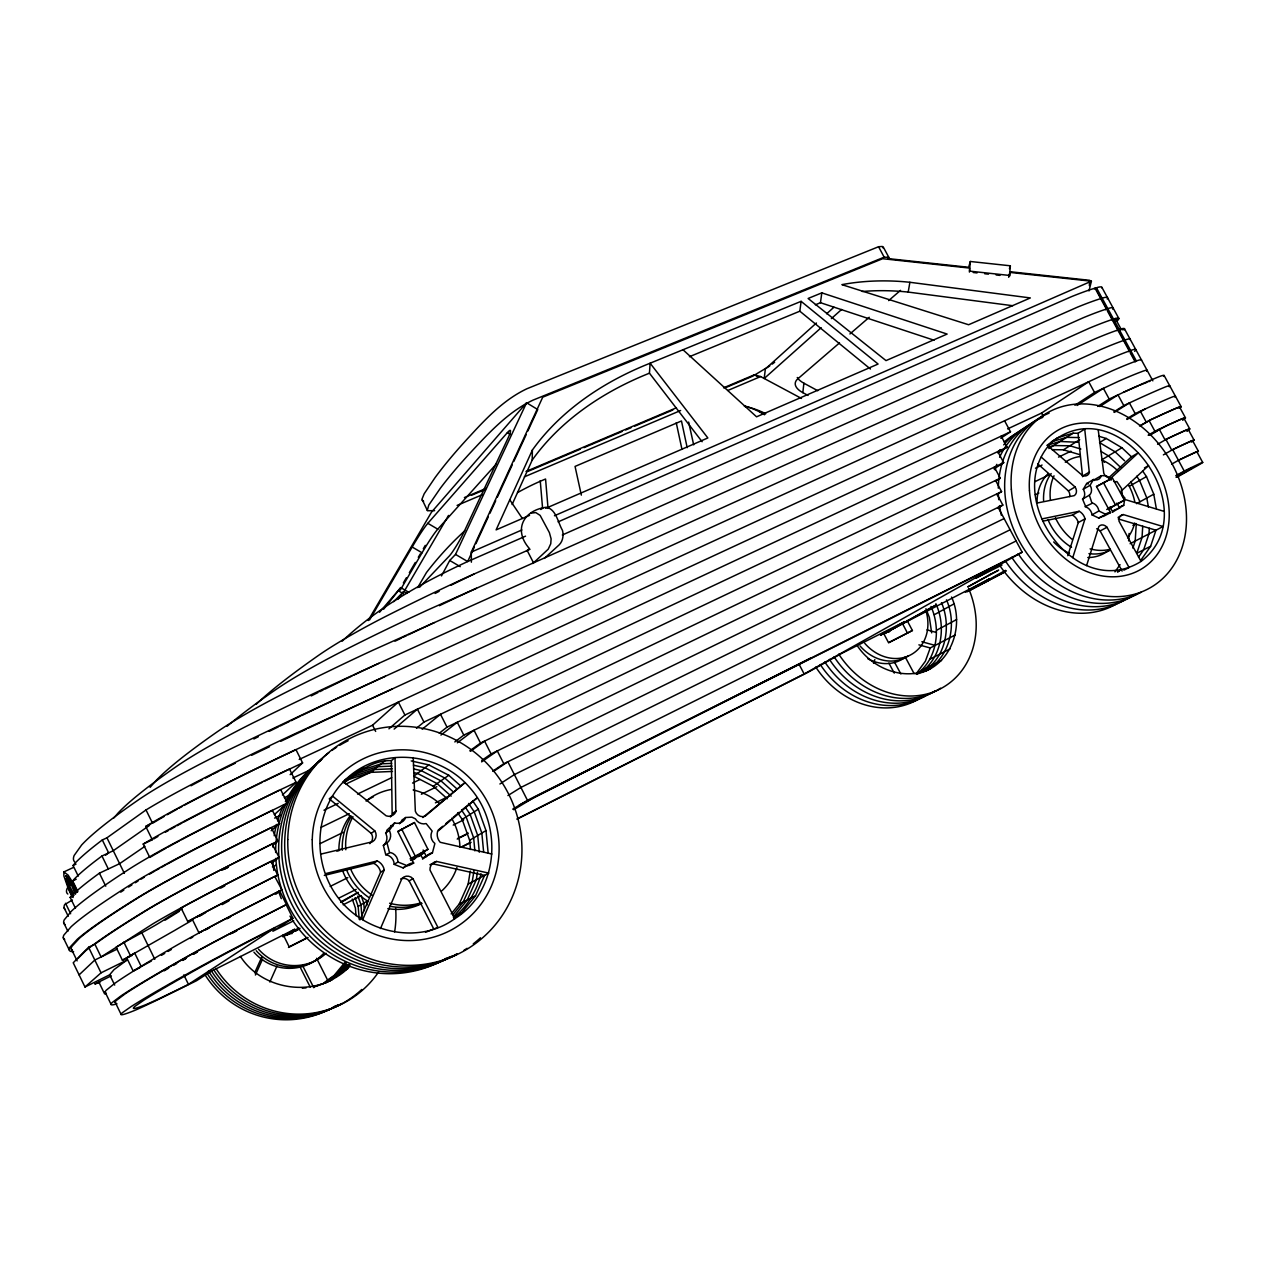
<?xml version="1.0" encoding="UTF-8"?>
<svg xmlns="http://www.w3.org/2000/svg" width="1266" height="1266" viewBox="0 0 1266 1266"><rect width="100%" height="100%" fill="white"/><g stroke="black" fill="none" stroke-linecap="round" stroke-linejoin="round"><path stroke-width="1.5" d="M512.097 504.564L532.195 460.096L532.385 450.031A352.439 240.841 9 0 1 650.123 363.215L801.109 301.34L878.098 364.038L756.562 416.815L682.991 349.748M1142.723 526.229L1142.043 537.48L1136.741 553.353L1150.652 546.232L1155.969 530.217L1118.242 518.918M1149.306 528.223L1148.958 533.872L1143.657 549.808L1138.53 557.103M1128.639 540.883L1129.098 533.445M1089.346 285.625L1089.694 280.308L1010.395 271.763M702.108 441.723L649.442 373.185L650.123 363.215L707.852 437.957L545.773 508.315M1009.508 276.415L1010.363 265.797L970.326 261.492L968.632 267.268L887.941 258.581M969.408 272.095L970.326 261.492M920.714 672.816C951.731 663.906 964.534 625.024 951.526 597.046M919.227 673.322L916.22 674.335C937.378 659.808 941.144 628.759 930.969 606.461M808.04 395.451L802.834 392.65L803.894 383.202A27.71 12.138 5.5 0 1 797.264 377.474M870.438 369.023L799.827 311.199L801.109 301.34M815.351 304.805L820.463 302.701L821.808 292.857L947.126 334.066L886.01 360.604L808.104 298.475L821.808 292.857M481.017 873.809C477.045 890.473 467.455 906.234 454.304 917.233M451.155 913.91L459.226 904.051L468.167 884.064L470.272 871.071M474.006 870.723L472.186 881.927L463.214 902.041L452.801 914.78M477.488 872.258L476.269 879.775L467.265 899.984L453.307 917.075L461.41 913.102L475.494 895.822L484.593 875.376L432.608 863.776A8.371 8.007 65.5 0 0 429.886 864.773M862.304 291.496A159.215 99.27 8.7 0 1 908.197 292.082L909.89 282.286L1030.35 297.937L968.601 324.745L841.874 284.644A159.896 99.175 8.7 0 1 909.89 282.286M73.381 867.479L63.838 871.942L63.901 875.993L68.253 888.558A20.557 3.434 64.8 0 0 72.067 896.534M1008.654 277.27L1009.35 274.01M1088.997 290.927L1091.403 281.194L1009.682 272.396L1009.714 275.466L969.598 271.13L969.645 268.076L882.655 258.707L542.734 397.176L471.284 552.087L471.379 562.199M1079.138 437.577L1066.589 437.356L1051.429 441.787L1057.949 437.64L1073.172 433.194L1078.046 433.288L1084.725 429.079L1089.33 472.693A6.805 5.491 57.2 0 1 1082.43 475.462L1048.564 446.439M1082.588 476.696L1078.046 433.288M383.677 609.199L400.752 587.614L408.776 592.282M1086.592 565.601L1098.809 526.561A6.472 5.222 58.9 0 1 1106.975 527.242L1129.098 567.548L1123.86 570.175M1067.76 555.695L1078.284 522.589L1085.041 518.807A10.128 8.213 58.3 0 0 1079.202 511.274L1041.981 518.902M1072.761 557.61L1085.041 518.807M1009.413 268.677L1010.363 265.797M1132.833 548.083L1135.191 541.057L1136.282 523.57L1132.896 525.374M1109.966 506.954L1112.672 511.939L1119.793 507.761A8.039 6.441 58.7 0 1 1123.749 505.34L1124.873 497.981A7.992 6.393 58.2 0 1 1121.66 488.629L1116.928 481.539A7.992 6.393 57.6 0 1 1113.605 481.397M883.177 248.057L882.307 246.474L878.572 246.728L526.972 388.725C503.282 399.882 485.147 419.505 467.724 438.479A1063.266 153.518 -30.6 0 0 434.982 477.741L424.205 493.74L421.974 499.168L427.497 510.752L434.618 510.641M1109.127 508.663L1124.398 500.149L1112.434 478.057L1096.483 486.524L1110.583 512.635L1103.287 516.417A8.023 6.472 58.7 0 0 1098.935 518.158L1091.988 514.851A8.039 6.504 58.3 0 0 1085.848 506.938L1082.541 499.105A8.023 6.488 57.7 0 0 1083.728 490.1L1083.269 489.277L1090.058 485.305L1093.476 479.513A8.023 6.441 57.4 0 0 1101.278 475.684L1105.883 475.715L1108.605 477.235A7.992 6.393 57.6 0 0 1111.168 480.13M873.54 663.289L874.838 659.602M1083.269 489.277L1086.671 483.501L1093.476 479.513M343.877 782.214L386.162 815.81A8.087 7.77 54.8 0 0 395.847 811.791L395.055 757.669L391.4 760.629L392.159 814.434A8.039 7.738 54.8 0 1 390.355 816.966M955.213 634.931L930.241 647.955L925.367 661.248L916.853 672.847M380.48 928.564L401.971 878.477A7.707 7.422 66.5 0 1 412.938 878.667L437.909 927.377L425.503 932.33M359.908 919.907L380.607 872.211L384.263 869.916A12.059 11.679 63.3 0 0 377.268 860.943L325.726 873.587M362.677 919.67L384.263 869.916M269.848 982.02L276.969 966.069M254.672 972.842L261.777 957.064M255.4 975.026L262.521 959.169M532.385 450.031L496.114 529.884L529.568 515.357M426.341 855.848A9.495 9.099 64.4 0 1 428.494 855.23L432.434 852.825L434.887 843.504A9.511 9.068 61.2 0 1 431.69 832.063L432.165 831.097L426.151 823.565A9.495 9.084 57.9 0 1 415.422 818.849L411.925 817.171L405.674 817.488A9.542 9.163 56.1 0 1 394.612 822.932L386.842 830.259L386.083 834.041A9.527 9.21 58 0 1 383.345 845.419L385.75 854.708L386.842 854.946A9.558 9.242 62.6 0 1 394.185 864.362L403.189 867.938A9.542 9.178 65.2 0 1 409.282 865.39L413.665 863.08L397.809 831.493L414.473 822.552L427.94 849.296L411.719 859.329M474.275 547.244L467.676 561.55C422.575 582.423 378.597 606.857 342.152 641.182M475.921 543.668L488.296 516.845M489.942 513.268L495.702 500.75M497.364 497.174L512.192 464.986M513.838 461.41L526.213 434.586M527.859 431.01L537.749 409.551L526.577 402.762L431.437 512.255L368.153 620.546M385.544 833.028L389.232 830.48L394.612 822.932M441.47 575.935L449.731 560.474L455.538 554.413L526.577 402.762M406.987 593.406L403.696 591.507L397.809 599.435M888.431 258.944L888.827 257.346L883.257 246.981M1112.672 511.939L1112.846 511.606A7.992 6.425 58.7 0 1 1115.251 509.581M369.561 619.96L412.178 547.023A29.719 2.437 -59.5 0 1 427.829 523.317L507.365 432.655L510.546 434.57M403.348 582.93L406.339 577.802M409.329 572.691L415.311 562.436M418.302 557.309L420.296 553.907M423.287 548.779L425.281 545.361M400.278 590.098L422.053 552.799A29.688 2.595 -59.5 0 1 437.767 529.172L496.351 463.973M404.993 590.003L448.528 515.42M417.685 587.598L426.484 572.517A265.164 210.678 -60.7 0 1 464.78 530.818M114.7 985.09L109.667 974.741L114.019 969.645L126.521 960.388M72.368 900.015L64.677 904.589A465.967 35.749 -27 0 0 65.421 909.716M420.075 854.091L422.844 858.57A9.495 9.099 64.4 0 1 425.344 856.354M422.543 859.028L426.769 856.196A9.558 9.147 64.2 0 1 432.434 852.825M1141.41 559.414L1150.652 546.232M1114.966 571.868L1120.046 564.652M1109.127 509.787L1110.883 507.334M888.764 632.288L890.362 630.183M344.953 962.366L334.161 975.406L327.055 980.438M313.398 986.847C327.071 983.017 340.491 976.577 350.128 965.942M324.65 982.701L336.693 974.234L346.219 962.84M346.567 964.328L339.415 972.905L325.726 982.527M348.134 964.375L342.152 971.576L326.802 982.337L320.567 984.584M349.733 964.439L344.906 970.215L329.508 981.039M77.906 958.552L85.55 950.861A467.819 24.734 -27.1 0 1 143.833 911.694A118.719 6.741 -26.6 0 1 219.92 870.248A343.64 17.692 -26.7 0 1 272.332 843.852L277.95 841.067L271.256 827.584L265.638 830.369A343.466 19.686 -26.6 0 0 213.226 856.686A118.656 7.501 -26.5 0 0 137.266 898.306A467.581 27.52 -27 0 0 79.426 938.264L71.956 946.288A467.85 27.551 -27 0 0 72.51 950.26M416.862 855.784L411.893 860.548M420.723 853.411L414.568 858.981L410.611 860.342M78.239 876.104L73.048 865.501L74.821 863.412A463.609 40.971 -27 0 1 102.309 839.959L106.961 837.807L146.017 809.939A117.342 11.172 -26.2 0 1 207.07 776.564A239.527 21.633 -26.3 0 1 300.343 731.273L1106.199 360.304A155.639 11.869 -28.2 0 1 1129.763 350.824L1128.544 351.631M113.845 817.994L117.991 813.12A457.437 45.449 -27.1 0 1 177.003 766.088A115.222 12.407 -26.3 0 1 244.291 727.333L251.807 723.519A426.816 39.911 -26.4 0 1 378.803 663.352L1094.647 339.035A155.496 13.451 -28.3 0 1 1118.337 329.856L1117.118 330.679L1121.011 328.986L1115.33 318.541L1112.308 319.918M379.531 612.269L400.752 587.614M150.1 787.357L155.718 780.9A452.896 47.269 -27.2 0 1 216.502 732.318A113.655 12.929 -26.3 0 1 283.616 693.499L291.053 689.748A286.353 30.115 -26.4 0 1 372.299 650.487L1088.871 328.416A155.433 14.242 -28.4 0 1 1112.624 319.38M77.859 891.549L72.668 880.899L74.441 878.889A464.527 38.328 -27 0 1 101.976 856.006L113.275 850.72L149.42 825.448M75.454 908.276L70.152 897.372L71.909 895.442A465.698 35.701 -27 0 1 99.413 873.176L119.621 863.665L144.894 846.337M419.552 587.282L449.208 556.106A17.028 1.662 -59.5 0 0 463.657 532.67L507.492 439.27A33.549 3.102 -59.3 0 0 507.365 432.655M393.726 601.635L403.696 591.507M271.731 863.175L279.074 857.335L272.143 843.947A329.603 17.075 -26.7 0 0 222.183 869.156A118.64 6.741 -26.6 0 0 146.096 910.602A467.581 24.703 -27.1 0 0 94.887 944.199L88.588 947.253L73.222 962.777L84.98 987.005L109.699 974.804M290.151 774.665L302.59 762.907L295.959 749.63L290.689 752.115A275.308 22.82 -26.4 0 0 206.928 793.117A117.659 10.444 -26.3 0 0 145.748 826.429L152.316 839.785M526.482 551.185L529.346 548.479C513.189 530.232 523.048 510.182 546.485 507.223C556.423 509.597 557.958 522.747 562.468 530.359C563.766 535.328 562.927 541.231 559.097 544.918L544.317 558.417M79.093 974.883L94.808 960.039L117.374 949.009M1108.858 477.678L1131.456 456.804L1138.356 452.769L1111.437 477.646A6.377 5.111 57.5 0 1 1107.022 477.076M532.828 563.481L548.225 549.175L550.757 543.763L551.106 538.873L549.397 532.638L540.139 515.404L535.787 512.588L531.087 513.141M282.413 794.937L296.133 782.325L289.471 769L272.412 776.976A301.925 22.994 -26.5 0 0 204.538 810.778A118.039 9.732 -26.3 0 0 143.216 844.058L149.799 857.446A118.102 8.973 -26.4 0 1 166.131 848.109M816.428 322.988L765.344 368.992L764.205 378.502L821.159 327.704M826.635 313.778L833.946 307.211M299.203 759.442L372.552 725.212L398.363 702.076L404.898 715.021L388.947 728.82M274.342 814.608L287.335 803.008L280.672 789.62M831.382 318.589L841.605 309.474M84.98 987.005L101.043 972.842L127.059 960.024M271.161 830.749L279.564 823.486L272.285 810.335A354.955 22.282 -26.6 0 0 204.253 844.232A118.672 8.261 -26.5 0 0 128.436 886.01A467.581 30.321 -27 0 0 71.133 926.728L63.901 935.052A467.85 30.352 -27 0 0 64.677 939.356M839.5 342.928L797.802 378.835A27.741 12.043 5.5 0 0 802.834 392.65M849.913 333.955L869.267 317.275M888.621 300.612L900.537 290.357M394.137 729.105L417.4 709.166L423.936 722.079L416.467 728.251M540.851 509.518L542.956 507.983M438.147 830.148L442.657 826.318M445.664 823.77L450.158 819.941M453.165 817.393L459.162 812.281M462.169 809.734L476.807 798.118L437.577 831.461A11.378 10.84 61.4 0 0 440.204 842.301L491.873 854.028M422.812 817.535L464.575 782.989L425.154 816.206A7.58 7.248 57.2 0 1 415.327 811.19L413.222 757.59M344.02 782.958C357.993 772.086 372.521 760.106 391.4 760.629M273.519 844.738L277.95 841.067M422.148 729.263L440.489 714.277L447.009 727.143L439.286 733.251M350.096 778.986L370.764 772.371L384.817 760.898M774.665 362.218L772.244 364.117M440.964 735.071L457.279 722.269L463.783 735.119L454.81 741.939M274.58 877.306L277.681 874.948L270.971 861.418L266.92 863.459A316.848 14.638 -26.8 0 0 231.156 881.627A118.608 5.966 -26.7 0 0 181.101 907.991L187.748 921.537L193.002 918.958M1141.046 561.408C1206.989 511.369 1118.812 387.475 1051.587 442.42C1000.282 495.465 1075.34 602.663 1141.046 561.408L1119.002 521.149A7.074 5.681 58.9 0 1 1123.258 514.566L1163.043 526.529L1130.095 543.715M457.311 742.81L474.006 730.229L480.51 743.063L469.781 750.865M460.507 785.759L448.765 775.251L428.794 764.901L413.776 776.2L433.304 786.281L447.278 798.767M1117.783 572.074L1120.695 569.89L1117.324 571.599M924.876 670.379C946.493 656.247 951.257 625.293 941.493 602.632M925.161 671.312C949.975 657.924 957.428 624.629 946.493 599.847M1141.394 360.399A46.431 3.339 -28.4 0 0 1137.248 360.668L1135.491 361.316L1095.533 288.015L1094.346 288.885L1097.337 287.477A46.288 5.001 -28.9 0 1 1101.879 287.936M919.939 672.863C942.015 658.399 946.398 626.607 935.89 603.724M470.715 751.165L484.577 741.101L491.097 753.935L481.76 760.486M275.703 894.271L281.891 889.792L274.754 876.452A291.006 11.869 -26.9 0 0 242.376 892.989A118.498 5.206 -26.8 0 0 192.305 919.306L198.952 932.852L202.196 931.238M392.476 813.563L396.163 810.92M769.791 365.937L752.637 376.208L725.434 387.728M433.304 786.281L448.765 775.251M454.842 918.657C498.836 891.406 503.33 824.973 469.718 787.61C440.093 752.716 383.424 746.323 348.498 776.944C312.322 808.388 310.835 867.321 342.168 902.658C369.435 933.976 420.502 943.93 454.842 918.657L429.981 870.043A8.419 8.055 65.3 0 1 436.548 861.45L488.818 873.129L468.167 884.064M1105.724 309.759L1108.715 308.334A46.336 4.526 -28.7 0 1 1112.782 309.236M371.191 833.36L374.768 830.828L332.562 796.108L329.239 798.862L371.191 833.36A7.691 7.438 56.9 0 1 371.191 842.175M453.814 918.483L461.41 913.102M481.618 761.879L497.301 750.928L503.821 763.746L492.727 771.216M405.674 817.488L401.908 820.115A9.479 9.115 56.2 0 1 399.376 823.786M1048.264 444.35L1057.949 437.64M1119.761 329.856L1121.011 328.986M414.473 822.552L397.809 831.493M383.345 845.419L387.016 842.934A9.59 9.258 57.9 0 0 389.77 831.493L389.232 830.48M493.534 771.405L507.856 761.768L527.447 800.302L512.714 809.164M1000.789 438.242L1010.49 431.785L1004.587 420.787M1007.641 428.905L1041.522 413.096L1088.713 381.746L1094.536 392.476L1074.913 405.294M345.096 779.809L363.69 767.623M343.276 781.628L360.24 770.519L381.24 763.809L391.669 763.382M343.007 782.42L356.806 773.384L377.695 766.705L391.938 766.104M344.273 782.198L353.436 776.2L374.214 769.554L392.207 768.794M999.016 452.468L1007.119 447.167L1001.184 436.137M182.082 908.893A189.979 9.416 -26.8 0 0 168.283 917.059C151.635 928.5 133.215 936.745 116.061 947.205L122.391 960.198L132.202 955.371M385.782 854.756L390.561 852.54A9.622 9.289 62.4 0 1 397.935 862.004L406.987 865.612A9.606 9.226 65 0 1 413.127 863.048L413.665 863.08M324.302 875.423L373.66 863.301L377.268 860.943M188.46 984.362L274.975 927.931L264.214 933.453A103.796 2.548 -27 0 0 203.968 965.372A453.829 10.334 -27.2 0 0 143.944 1000.124L135.019 1006.296A454.098 10.35 -27.2 0 0 145.59 1004.745A92.339 1.978 -27 0 0 180.785 988.145L188.46 984.362L183.807 974.899M1077.097 405.468L1103.382 388.33L1109.206 399.043L1097.654 406.449M115.76 1002.814A467.391 13.467 -27.2 0 1 116.456 1000.377L125.144 993.842A467.122 13.451 -27.2 0 1 185.944 957.539A118.403 3.671 -26.9 0 1 262.553 916.806L286.163 904.699L292.889 918.261L272.87 931.238L293.712 920.778M499.912 783.986L514.376 774.602L1010.11 529.774M994 468.911L1003.716 462.66L997.766 451.582M1099.758 406.56L1118.005 394.897L1123.812 405.595L1113.811 411.877M122.391 960.198L174.803 930.352A190.09 8.213 -26.9 0 1 191.245 920.809M995.44 481.302L1000.298 478.231L994.332 467.107M1048.834 448.575L1073.172 433.194M470.493 849.47L469.639 840.292L462.169 819.403L478.326 809.196L472.677 800.808M394.185 864.362L397.935 862.004M1114.365 412.384L1129.399 402.936A206.722 11.315 -27.9 0 1 1164.071 387.475A46.431 2.595 -28.1 0 1 1169.198 386.763M507.935 795.554L520.912 787.452L1016.123 540.978M165.071 920.192L179.171 911.425M283.046 936.492L294.772 929.181L210.536 971.655L196.562 980.707L179.994 988.873A105.394 2.263 -27 0 1 134.164 1010.632A467.645 10.666 -27.2 0 1 122.438 1012.658L131.3 1006.47A467.36 10.65 -27.2 0 1 192.527 970.959A118.482 2.912 -27 0 1 269.278 930.399L292.889 918.261M1052.046 449.652L1063.456 449.81L1079.692 439.682M287.208 935.147L298.792 927.946M340.649 901.962L358.278 892.388L341.14 902.421M410.105 858.823L427.94 849.296M996.706 494.642L1001.564 491.619L995.598 480.479M295.833 931.001L299.045 929.022M1126.819 418.809L1135.206 413.634A206.817 10.27 -27.9 0 1 1169.816 397.983A46.446 2.358 -28.1 0 1 1174.848 397.128M141.064 966.116L134.671 953.029L126.806 958.014L133.152 971.006L151.382 961.005M1127.072 419.442L1145.002 409.045M418.35 856.671L421.657 854.629M403.189 867.938L406.987 865.612M1131.456 456.804L1121.913 447.768L1106.247 438.479L1099.521 442.578L1115.124 451.82L1124.619 460.824M997.766 508.157L1002.83 505.071L996.848 493.898M1139.495 425.962L1150.81 419.711A206.912 9.226 -27.8 0 1 1175.544 408.491A46.462 2.121 -28 0 1 1179.722 408.127M1140.713 425.582L1150.715 419.758A199.078 8.909 -27.8 0 1 1174.136 409.171A46.478 2.121 -28 0 1 1179.121 408.174M513.68 809.734L535.027 796.947L1006.201 560.585L804.163 673.987L517.335 818.738M161.431 955.355L164.738 953.393M1121.913 447.768L1101.768 459.811L1104.458 462.343M1148.167 435.203L1156.523 430.424A199.173 7.897 -27.8 0 1 1179.88 419.695A46.494 1.883 -27.9 0 1 1182.871 419.932M1149.243 435.093L1167.046 425.518A191.308 7.612 -27.8 0 1 1178.456 420.391A46.51 1.883 -27.9 0 1 1182.586 419.853M1150.335 434.839L1156.966 431.089M1082.762 476L1089.504 471.996M359.212 919.369L358.167 906.44L366.618 901.424L366.918 905.174M469.639 840.292L486.002 830.591L478.326 809.196M432.608 863.776L436.548 861.45M1069.628 496.589A6.472 5.254 57.5 0 0 1068.409 490.923L1075.087 486.983L1041.222 457.073M400.673 878.952A7.659 7.374 66.8 0 1 409.124 880.899L412.938 878.667M1101.278 475.684L1094.441 479.672A7.976 6.425 57.4 0 1 1094.188 480.479M168.046 951.415L171.369 949.484M1157.599 444.271L1167.299 438.748A183.491 6.377 -27.7 0 1 1182.792 431.627A46.541 1.646 -27.8 0 1 1186.859 430.915M1112.434 478.057L1096.483 486.524M1082.541 499.105L1089.346 495.196A8.055 6.504 57.6 0 0 1090.532 486.144L1090.058 485.305M1163.375 454.874L1172.696 449.62A175.626 5.222 -27.6 0 1 1187.144 442.878A46.573 1.408 -27.7 0 1 1191.971 441.438M519.25 805.081L811.174 657.782M1144.417 467.945L1148.594 465.556L1121.803 490.528A9.59 7.659 58.2 0 0 1122.768 496.636M1085.041 506.716L1092.685 503.061A8.087 6.52 58.2 0 1 1098.841 511.005L1105.819 514.344A8.071 6.488 58.7 0 1 1110.187 512.588L1110.583 512.635M1042.804 521.181L1072.46 515.104L1079.202 511.274M1129.351 486.255L1146.474 476.586L1142.612 470.936M1171.746 464.1L1178.504 460.286A175.705 4.32 -27.6 0 1 1192.904 453.45A46.589 1.171 -27.7 0 1 1196.829 452.405M998.114 507.365L1022.137 552.213L975.675 578.261L1002.039 565.016M1091.988 514.851L1098.841 511.005M883.526 633.855L936.365 604.847L884.538 633.696M1106.721 509.502L1124.398 500.149M222.167 904.62L228.988 900.838M965.404 592.187L989.379 578.91L880.456 635.231L904.858 621.543L841.843 653.319L807.914 672.341L516.971 819.197M1098.935 518.158L1105.819 514.344M1175.845 475.652L1186.036 470.145A167.824 3.276 -27.5 0 1 1197.256 464.749A46.62 0.918 -27.6 0 1 1196.813 466.03A2253.417 64.582 -26.5 0 1 1176.747 477.314M1005.568 570.333L967.572 591.364L977.225 586.395M1176.541 475.715L1191.733 468.167L1187.429 470.794A2204.755 62.825 -26.6 0 1 1176.035 477.219M1123.749 505.34L1116.802 509.185A7.992 6.425 58.7 0 0 1115.995 509.328M934.245 614.738L954.2 603.771M1136.536 503.662L1153.769 494.199L1146.474 476.586M1118.068 517.398L1123.258 514.566M888.827 642.669L912.406 630.515L907.105 620.482M1096.625 528.777A6.441 5.206 58.9 0 1 1100.122 530.96L1106.975 527.242M1004.207 572.39L986.167 581.743M936.571 630.262L956.605 619.549M220.601 888.178L224.683 886.01M988.35 580.588L999.839 574.463A2204.755 62.825 -26.6 0 0 1006.359 570.919M435.124 593.438L439.144 591.317M983.951 582.898L988.002 580.983M981.704 584.069L985.011 582.55M978.95 585.715L981.973 584.132M225.031 868.919L227.912 867.432M979.457 585.24L972.937 588.801A158.218 2.975 -27.5 0 1 967.177 591.776M930.067 659.111L950.101 648.872M281.891 889.792L276.051 892.767A291.148 10.128 -26.9 0 0 249.086 906.567A118.577 4.447 -26.9 0 0 198.952 932.852M307.638 937.489L289.186 946.857L283.188 934.719M912.406 630.515L888.526 642.653L883.193 632.541M288.474 947.443L307.86 937.6M277.681 874.948L267.648 880.028A317.006 12.771 -26.9 0 0 237.866 895.204A118.672 5.206 -26.8 0 0 187.748 921.537M459.226 904.051L475.494 895.822M921.632 670.505L941.572 660.425M343.165 904.779L360.794 895.885M282.888 936.761L299.045 928.611M289.518 933.707L300.058 928.389M461.03 847.144L469.828 842.713M883.652 633.855L889.998 630.658M462.312 846.78L471.126 842.333M451.06 585.193L474.054 574.02M527.447 800.302L1022.137 552.213M411.497 858.902L416.245 856.528M412.447 858.87L423.414 853.379M338.861 898.1L356.221 889.381M457.738 838.393L468.262 833.107M457.2 839.073L467.565 833.867M279.074 857.335L260.1 866.878A329.777 15.145 -26.8 0 0 228.893 882.734A118.703 5.982 -26.7 0 0 152.664 923.99L101.106 956.969L94.887 944.199M330.157 886.437L347.849 877.623M453.212 825.084L463.752 819.83M133.152 971.006L139.925 967.651M111.313 975.849L94.776 984.014L99.919 982.384M205.44 929.64L208.668 928.041M279.564 823.486L278.963 823.786A355.145 20.24 -26.6 0 0 210.947 857.778A118.735 7.501 -26.5 0 0 134.987 899.398A467.819 27.535 -27 0 0 77.258 939.309L69.852 947.316A468.088 27.567 -27 0 0 73.618 951.716M196.515 917.233L205.266 912.944M336.914 851.258L340.459 849.518M435.409 802.85L447.151 797.089M503.821 763.746L1004.112 518.554M336.693 974.234L347.707 968.838M272.412 866.893L276.178 865.074M320.298 843.536L343.26 832.348M421.388 794.225L436.817 786.708M1035.256 494.784L1038.88 493.012M325.156 981.767L327.799 980.485L316.595 958.299M491.097 753.935L1002.83 505.071M480.51 743.063L1001.564 491.619M320.804 827.489L349.289 813.69M412.558 783.053L419.964 779.46M1034.923 481.681L1049.134 474.813M323.954 810.224L338.212 803.372M357.55 794.067L391.685 777.656M1035.477 468.214L1042.076 465.033M1058.518 457.137L1070.925 451.171M463.783 735.119L1000.298 478.231M1178.393 460.349L1186.195 456.63A167.745 4.146 -27.6 0 1 1191.496 454.162A46.605 1.171 -27.7 0 1 1196.987 451.946L1202.7 462.438M274.611 818.089L280.498 815.288M345.95 784.05L372.805 771.247M287.335 803.008L285.752 803.768A328.717 20.889 -26.6 0 0 211.074 840.988A118.418 8.245 -26.5 0 0 167.539 863.934M447.009 727.143L1003.716 462.66M1123.812 405.595L1129.399 402.936L1135.206 413.634M302.59 762.907L297.32 765.392A275.45 21.19 -26.5 0 0 264.056 781.407M70.152 897.372L73.634 895.727M284.344 797.691L290.199 794.921M292.794 778.036L310.866 769.538M65.057 924.512A466.917 33.058 -27 0 1 64.281 919.796L71.529 911.061A466.632 33.011 -27 0 1 128.736 869.41A118.355 8.989 -26.4 0 1 204.396 827.473A328.543 22.804 -26.5 0 1 279.074 790.364L296.133 782.325M423.936 722.079L1007.119 447.167M1109.206 399.043L1123.591 392.27A206.643 12.359 -28 0 1 1158.358 376.983A46.399 2.833 -28.2 0 1 1163.533 376.398M143.216 844.058L152.047 839.912M72.668 880.899L76.197 879.237M73.017 865.517L76.023 864.108M404.898 715.021L1010.49 431.785M1094.536 392.476L1117.783 381.604A155.765 10.286 -28.1 0 1 1141.22 371.84A46.462 3.102 -28.3 0 1 1146.648 371.334M145.748 826.429L150.86 824.055M333.544 700.32A427.022 37.569 -26.4 0 1 385.323 676.25L1100.423 349.653A155.56 12.66 -28.3 0 1 1124.05 340.332M530.058 549.254L470.066 575.777A277.982 32.125 -26.7 0 0 391.843 613.33L384.642 616.969A110.063 13.752 -26.6 0 0 317.877 655.835A442.435 50.165 -27.5 0 0 256.318 704.149M562.326 534.98L1077.334 307.211A155.291 15.809 -28.5 0 1 1101.214 298.459M525.548 536.167L467.676 561.55L455.538 554.413M558.084 521.893L1071.574 296.624A155.227 16.6 -28.6 0 1 1078.41 293.934L1080.563 293.111A155.227 16.6 -28.6 0 1 1095.533 288.015M471.284 552.087L521.909 529.963M554.445 515.753L1091.403 281.194M457.105 505.403L482.552 494.61M524.346 476.855L680.633 410.516M727.887 390.45L760.597 376.572L801.489 398.442M464.385 497.57L486.128 488.36M526.007 471.474L676.424 407.794M723.551 387.839L754.362 374.799L760.597 376.572M471.522 495.275L484.213 489.91M527.748 471.474L580.334 449.193M583.974 447.658L622.049 431.516M625.673 429.981L631.117 427.686M634.757 426.151L672.832 410.01M689.416 356.711L799.827 311.199M888.827 257.346L884.174 257.172L532.907 400.183C509.264 411.339 490.971 430.709 473.389 449.493A1063.725 148.882 -30.5 0 0 440.362 488.233L428.778 505.087L427.275 510.372M332.23 979.71C301.308 995.725 259.388 985.961 240.413 956.416M314.079 986.926L319.016 985.154M930.178 668.78C904.114 681.63 871.625 668.401 856.718 644.821M1046.855 445.347L1060.069 441.47L1078.268 442.293M1047.979 447.199L1053.629 445.537L1069.897 445.79L1080.848 449.05M320.725 854.139L372.505 841.748A7.738 7.485 56.8 0 0 374.768 830.828M63.838 871.942L68.127 875.107L72.795 882.624A20.557 3.434 64.8 0 1 77.463 892.308M1036.822 503.077L1074.233 495.639A6.504 5.27 57.5 0 0 1075.087 486.983M302.305 988.192L306.071 987.891M288.727 933.77L292.177 933.517M106.376 993.794L104.603 993.889L98.827 982.005M370.764 772.371L392.476 771.437M973.222 272.506L977.051 272.918M984.679 273.741L988.509 274.152M996.136 274.975L999.966 275.387M908.197 292.082L1012.673 305.707M423.635 501.241L422.1 500.26M413.665 772.577L417.464 773.415L437.102 783.575L451.155 796.14M411.228 760.929L428.794 764.901M413.444 765.186L424.965 767.766L444.825 778.052L456.504 788.512M413.555 768.905L421.198 770.614L440.948 780.837L452.548 791.218M918.879 644.853L930.241 647.955M921.838 641.751L935.147 645.391M926.949 629.882L936.365 632.462M1063.456 449.81L1079.787 454.652M1098.872 436.264L1106.247 438.479M1163.913 511.322L1124.556 499.374A9.59 7.659 58.2 0 1 1123.575 498.06M744.693 405.975A130.303 102.657 -68.1 0 1 759.505 411.83L765.708 413.745A130.825 102.831 -68.1 0 0 744.376 406.307M820.463 302.701L934.055 340.222M754.362 374.799L757.764 376.603M803.894 383.202L817.741 390.703M759.505 411.83L764.569 414.773M398.901 591.095L403.727 593.896M412.178 547.023L422.053 552.799M449.731 560.474L460.254 566.662M427.829 523.317L437.767 529.172M1100.645 451.234L1108.415 455.839L1120.616 467.376M1037.629 463.767L1068.409 490.923M1136.678 476.269L1139.574 480.479L1146.822 498.013L1148.42 507.112M1130.823 481.555L1139.938 501.795M1091.846 502.808L1089.346 495.196M509.771 499.801L522.367 518.49M468.594 803.451L474.212 811.807L481.84 833.06L483.612 851.733M465.492 807.455L470.145 814.37L477.725 835.497L479.292 852.208M461.504 810.034L466.125 816.902L473.658 837.918L474.861 850.847M457.754 812.851L462.169 819.403M389.453 852.287L387.016 842.934M109.667 974.741L110.348 975.801M75.517 894.223L67.842 876.847L70.58 880.535L75.675 893.337M73.824 895.378L67.335 884.159L65.785 879.047L73.808 893.875M73.112 895.79L69.408 889.365L70.975 892.767A16.205 2.706 64.8 0 0 72.858 896.423M1100.122 530.96L1122.119 571.061M1164.134 375.527L1181.178 406.734M1179.77 407.399L1185.467 417.827M1184.058 418.508L1189.755 428.952M1188.363 429.633L1194.06 440.093M1192.667 440.79L1198.38 451.25M1101.911 287.414L1118.843 318.478M1124.493 328.844L1152.851 380.844M1096.435 287.746L1136.362 361L1135.143 361.807L1130.237 352.818M1096.055 290.104L1100.122 297.557M1106.626 309.474L1100.929 299.045L1103.018 297.906A46.32 4.763 -28.8 0 1 1107.164 298.918M1107.433 310.977L1118.005 330.379M1118.828 331.882L1122.895 339.351M1172.696 449.62L1184.216 471.031M1165.907 439.413L1171.715 450.079L1173.091 449.414A183.57 5.444 -27.6 0 1 1188.552 442.182A46.557 1.408 -27.7 0 1 1191.417 442.04M1159.213 429.158L1165.005 439.824A191.388 6.647 -27.7 0 1 1184.216 430.931A46.526 1.646 -27.8 0 1 1187.144 430.978M1149.069 420.518L1154.877 431.2M1140.365 411.244L1146.173 421.926M1116.881 503.093L1119.603 508.109M1103.366 482.536L1115.362 504.691M1041.522 413.096L1043.374 416.546M878.572 246.728L884.174 257.172M894.556 662.245L900.886 674.018M888.874 663.067L894.271 673.132M905.127 656.832L914.131 673.654M902.009 622.714L907.532 633.174M799.257 664.618L804.163 673.987M527.194 550.52L533.524 562.832M409.124 880.899L433.921 929.307M302.527 965.483L313.778 987.702M300.01 966.844L310.328 987.258M372.552 725.212L375.67 731.416M423.129 850.024L426.468 856.639M401.591 828.913L415.074 855.753M146.017 809.939L152.569 823.264A117.406 10.429 -26.3 0 1 164.121 816.475M106.961 837.807L124.369 873.366M102.309 839.959L108.639 852.888A463.847 38.233 -27 0 0 105.569 855.183M142.061 933.216L154.816 959.312M101.976 856.006L108.322 868.982M99.413 873.176L105.758 886.184M123.831 942.126L130.224 955.213M73.112 897.515L68.016 887.055L67.161 888.447A464.812 38.376 -27 0 0 67.842 894.033M88.588 947.253L101.043 972.842M115.127 1002.102L121.014 1014.208M65.531 903.259L70.627 913.751M64.075 907.675L68.237 916.252M105.11 992.069L110.997 1004.175M63.68 922.677L67.873 931.27M71.244 948.788L77.115 960.878M63.3 937.726L69.171 949.801M76.213 892.546L73.317 885.266L74.71 887.988A16.205 2.706 64.8 0 1 76.466 891.881M925.937 608.74L929.371 617.412L931.665 632.873M361.301 896.059L363.769 903.117L364.371 910.57M357.898 895.996L360.952 904.779L361.997 917.787M355.129 897.689L358.167 906.44M352.264 899.034L355.414 908.07L356.015 915.682M688.641 422.069L693.673 444.857M581.347 495.133L575.049 466.426L681.472 420.977L687.185 447.673M676.25 422.781L681.978 449.398M1153.769 494.199L1156.364 508.821M1098.223 429.87L1103.762 473.136A6.377 5.111 57.5 0 0 1106.326 476.617M486.002 830.591L488.154 853.142M548.051 508.457L545.567 479.023A265.164 210.678 -60.7 0 0 517.541 492.601M540.234 480.637L542.56 508.014M532.195 460.096A350.777 240.841 9 0 1 649.442 373.185M908.592 655.725A41.604 35.559 58.9 0 1 860.041 645.945M926.348 612.238A41.794 35.67 58.9 0 1 910.08 655.171A41.794 35.67 58.9 0 1 864.757 643.318M903.75 658.273A41.414 35.448 58.9 0 1 867.716 658.668M940.543 688.213A85.471 72.874 58.9 0 1 834.072 656.753M968.68 588.627A85.851 73.096 58.8 0 1 939.704 689.179A85.851 73.096 58.8 0 1 838.741 654.126M935.511 690.635A85.091 72.637 58.9 0 1 829.42 659.364M925.62 695.92A84.727 72.415 58.9 0 1 824.831 661.944M919.053 698.785A83.983 71.972 59 0 1 815.763 667.04M923.958 696.427A84.347 72.194 58.9 0 1 820.273 664.492M323.495 954.738A47.997 47.364 73.8 0 1 256.223 950.703M326.137 953.298A48.235 47.586 73 0 1 258.565 949.231M323.368 953.694A47.744 47.159 74.7 0 1 253.912 952.159M361.775 989.474A98.732 97.355 72.5 0 1 213.748 969.819M378.756 971.782A99.223 97.798 71.8 0 1 215.916 968.427M395.657 908.434A99.223 97.798 71.8 0 1 394.628 931.918M341.646 1003.527A98.226 96.912 73.2 0 1 211.612 971.212M338.908 1004.713A97.735 96.469 74 0 1 208.494 970.99M330.141 1008.907A96.77 95.599 75.8 0 1 205.329 975.279M335.158 1006.059A96.77 95.599 75.8 0 1 331.819 1007.989M337.864 1004.888A97.245 96.042 74.9 0 1 207.402 973.934M1109.981 550.33A49.311 39.863 58.1 0 1 1088.95 553.638M1071.542 547.308A49.311 39.863 58.1 0 1 1048.058 519.835M1043.58 500.576A49.311 39.863 58.1 0 1 1051.191 473.563M1108.984 550.077A49.057 39.737 58.1 0 1 1087.779 557.562M1069.517 553.384A49.057 39.737 58.1 0 1 1053.676 541.959M1037.044 502.396A49.057 39.737 58.1 0 1 1048.185 473.563M1110.266 549.238A49.58 39.99 58.1 0 1 1090.089 548.843M1072.381 539.569A49.58 39.99 58.1 0 1 1055.401 517.762M1050.416 500.197A49.58 39.99 58.1 0 1 1054.024 475.794M1065.292 462.217A49.58 39.99 58.1 0 1 1079.882 456.551M1101.926 459.985A49.58 39.99 58.1 0 1 1117.815 470.841M1128.781 485.384A49.58 39.99 58.1 0 1 1134.89 502.365M1134.637 523.016A49.58 39.99 58.1 0 1 1127.579 537.86M1088.364 483.913A7.976 6.425 57.4 0 1 1086.671 483.501M1123.892 600.258A99.397 80.66 58.2 0 1 1005.378 560.901M997.893 452.896A99.397 80.66 58.2 0 1 1000.093 449.572M1003.701 444.857A99.397 80.66 58.2 0 1 1026.394 427.338M1118.717 602.505A98.89 80.391 58.2 0 1 999.08 564.43M1004.223 442.008A98.89 80.391 58.2 0 1 1020.127 431.484M1132.405 595.922A99.919 80.929 58.1 0 1 1011.756 557.325M995.076 469.908A99.919 80.929 58.1 0 1 996.785 464.353M999.602 457.263A99.919 80.929 58.1 0 1 1032.708 423.16M1137.707 593.612A100.425 81.198 58.1 0 1 1018.18 553.717M1001.39 515.389A100.425 81.198 58.1 0 1 999.475 505.593M998.747 499.706A100.425 81.198 58.1 0 1 998.368 493.93M998.304 488.185A100.425 81.198 58.1 0 1 1042.63 417.416M1072.46 515.104A10.065 8.182 58.3 0 1 1078.284 522.589M1141.362 592.14A100.963 81.467 58.1 0 1 1017.848 538.398A100.963 81.467 58.1 0 1 1049.087 413.143M420.85 903.607A58.489 56.321 61 0 1 389.643 906.203M368.707 897.372A58.489 56.321 61 0 1 346.251 869.046M342.295 850.246A58.489 56.321 61 0 1 351.489 816.111M367.029 800.444A58.489 56.321 61 0 1 373.423 796.805M422.053 903.402A58.141 56.036 61.2 0 1 387.839 908.608M368.406 901.503A58.141 56.036 61.2 0 1 342.864 871.34M338.892 850.736A58.141 56.036 61.2 0 1 350.223 815.684M421.182 902.769A58.853 56.622 60.9 0 1 389.611 903.244M372.283 895.236A58.853 56.622 60.9 0 1 350.413 868.539M345.824 849.755A58.853 56.622 60.9 0 1 352.977 816.681M366.064 801.046A58.853 56.622 60.9 0 1 391.004 789.509M413.143 789.952A58.853 56.622 60.9 0 1 439.619 803.594M451.614 818.263A58.853 56.622 60.9 0 1 459.938 847.176M456.915 867.527A58.853 56.622 60.9 0 1 441.929 890.773M393.14 825.923A9.479 9.115 56.2 0 1 390.893 825.527M450.126 956.59A117.675 113.544 61.4 0 1 275.846 858.38M275.656 852.509A117.675 113.544 61.4 0 1 321.121 760.138M446.487 958.109A116.963 112.943 61.5 0 1 289.961 916.125M281.289 898.654A116.963 112.943 61.5 0 1 278.615 891.264M273.836 870.422A116.963 112.943 61.5 0 1 272.902 860.722M272.934 847.207A116.963 112.943 61.5 0 1 273.234 843.393M274.2 835.75A116.963 112.943 61.5 0 1 276.574 824.467M277.618 820.795A116.963 112.943 61.5 0 1 283.711 804.891M285.388 801.489A116.963 112.943 61.5 0 1 316.389 764.221M452.516 955.814A118.403 114.146 61.2 0 1 298.855 916.473A118.403 114.146 61.2 0 1 322.419 758.635M456.551 954.058A119.131 114.747 61.1 0 1 303.634 916.853A119.131 114.747 61.1 0 1 321.295 759.22M373.66 863.301A11.98 11.616 63.5 0 1 380.607 872.211M370.542 842.95A7.691 7.438 56.9 0 1 369.783 843.647M457.343 954.121A119.874 115.348 60.9 0 1 304.141 910.745A119.874 115.348 60.9 0 1 328.907 752.684M331.945 750.422A119.874 115.348 60.9 0 1 336.629 747.225M339.858 745.231A119.874 115.348 60.9 0 1 348.118 740.752M480.479 937.79A119.874 115.348 60.9 0 1 473.262 943.866M467.091 948.313A119.874 115.348 60.9 0 1 463.894 950.355M1106.911 308.92A155.354 15.034 -28.5 0 0 1083.095 317.813L427.971 609.895A281.574 31.096 -26.6 0 0 348.435 648.208L341.124 651.895A111.598 13.325 -26.5 0 0 274.184 690.73A446.93 48.646 -27.3 0 0 227.057 726.273M439.397 605.702A278.109 30.542 -26.7 0 1 476.459 588.279M1114.412 318.795A46.351 4.289 -28.7 0 1 1116.754 321.295M395.008 641.197A281.701 29.466 -26.6 0 1 401.654 638.001M403.316 637.194A281.701 29.466 -26.6 0 1 406.623 635.611M408.269 634.836A281.701 29.466 -26.6 0 1 434.412 622.555M311.199 695.92A286.496 28.453 -26.5 0 1 318.019 692.534M319.728 691.695A286.496 28.453 -26.5 0 1 323.131 690.017M324.84 689.179A286.496 28.453 -26.5 0 1 352.027 675.981M353.72 675.174A286.496 28.453 -26.5 0 1 378.803 663.352M1119.919 329.809A44.357 3.877 -28.6 0 1 1122.689 329.825M1120.109 329.239A46.367 4.051 -28.6 0 1 1124.05 329.904M1114.238 319.364A44.342 4.099 -28.7 0 1 1115.995 321.248M253.849 738.98A115.285 11.679 -26.3 0 1 258.375 736.701M269.199 731.368A427.022 37.569 -26.4 0 1 278.457 726.826M280.008 726.067A427.022 37.569 -26.4 0 1 289.265 721.557M290.8 720.813A427.022 37.569 -26.4 0 1 300.026 716.35M301.561 715.606A427.022 37.569 -26.4 0 1 331.771 701.158M385.323 676.25A707.393 55.166 -26.3 0 0 213.938 757.021L206.342 760.882A116.804 11.853 -26.2 0 0 138.912 799.542A462.027 43.487 -27 0 0 81.625 845.008L74.188 855.436A462.296 43.535 -27 0 0 74.662 861.893M1130.079 339.652A46.399 3.814 -28.5 0 0 1125.822 339.715L1123.717 340.839L1129.43 351.315L1131.535 350.191A46.415 3.576 -28.4 0 1 1134.621 351.331M190.976 785.79A116.868 11.125 -26.3 0 1 202.497 779.634M205.456 778.099A116.868 11.125 -26.3 0 1 211.438 774.998M212.941 774.222A116.868 11.125 -26.3 0 1 219.034 771.121M220.553 770.361A707.71 51.716 -26.4 0 1 235.318 763.192M251.649 755.296A707.71 51.716 -26.4 0 1 269.516 746.703M280.815 741.275A707.71 51.716 -26.4 0 1 306.451 729.074M308.049 728.314A707.71 51.716 -26.4 0 1 391.843 689.163M1135.491 361.316A155.702 11.078 -28.2 0 0 1111.991 370.938L306.958 744.487A239.654 20.193 -26.4 0 0 223.038 785.221M167.254 814.703A117.406 10.429 -26.3 0 1 177.098 809.211M178.791 808.278A117.406 10.429 -26.3 0 1 182.257 806.395M184.013 805.445A117.406 10.429 -26.3 0 1 213.701 789.968A239.654 20.193 -26.4 0 1 221.471 786.012M153.677 838.978A117.722 9.701 -26.3 0 1 157.918 836.478M165.45 832.158A117.722 9.701 -26.3 0 1 168.631 830.385M170.245 829.483A117.722 9.701 -26.3 0 1 175.199 826.73M176.892 825.796A117.722 9.701 -26.3 0 1 182.067 822.979M183.839 822.045A117.722 9.701 -26.3 0 1 213.59 806.537A275.45 21.19 -26.5 0 1 262.379 782.23M120.729 892.134A466.869 30.242 -27 0 1 123.799 890.125M128.578 887.039A466.869 30.242 -27 0 1 131.886 884.918M135.272 882.766A118.418 8.245 -26.5 0 1 138.089 880.994M141.112 879.142A118.418 8.245 -26.5 0 1 144.34 877.196M149.546 874.126A118.418 8.245 -26.5 0 1 155.164 870.866M156.636 870.043A118.418 8.245 -26.5 0 1 159.643 868.334M161.178 867.479A118.418 8.245 -26.5 0 1 165.909 864.836M279.074 790.364A302.083 21.221 -26.5 0 0 211.2 824.261A118.102 8.973 -26.4 0 0 181.37 839.785M1123.591 392.27A155.845 9.479 -28 0 1 1138.356 385.814M1140.207 385.054A155.845 9.479 -28 0 1 1146.949 382.348M167.745 847.207A118.102 8.973 -26.4 0 1 179.614 840.735M1148.689 381.683A46.478 2.864 -28.2 0 1 1150.145 381.161M222.072 870.201A324.776 16.743 -26.7 0 1 228.038 867.163M199.442 916.188A190.09 8.213 -26.9 0 1 202.323 914.574M190.296 938.502A190.185 7.01 -26.9 0 1 192.733 937.125M206.073 929.655A190.185 7.01 -26.9 0 1 208.953 928.073M227.025 918.752A103.812 3.893 -26.9 0 1 230.159 917.122M105.885 992.924A467.629 16.3 -27.2 0 1 106.312 990.186L114.715 983.381A467.344 16.268 -27.2 0 1 174.866 946.367A118.498 4.431 -26.9 0 1 251.348 905.459L279.691 890.947L286.417 904.525L258.058 919.053A118.577 3.671 -26.9 0 0 181.434 959.786A467.581 13.483 -27.2 0 0 120.856 995.994L112.278 1002.466A467.866 13.499 -27.2 0 0 116.994 1003.811M164.153 970.848A454.051 13.071 -27.2 0 1 168.663 968.189M173.426 965.42A454.051 13.071 -27.2 0 1 176.749 963.521M182.969 959.945A454.051 13.071 -27.2 0 1 186.213 958.093M192.938 954.263A103.875 3.212 -26.9 0 1 196.831 952.064M230.602 933.865A103.875 3.212 -26.9 0 1 236.821 930.621M232.058 933.232A103.733 3.212 -26.9 0 1 236.615 930.827M182.7 960.419A453.608 13.04 -27.2 0 1 185.817 958.631M193.999 953.963A453.608 13.04 -27.2 0 1 197.417 952.032M65.753 875.85L70.469 885.504L66.623 875.819L65.753 875.85M990.202 574.416L967.715 586.949L998.668 570.159L990.202 574.416M1011.344 489.198A101.486 81.736 58.1 0 0 1148.452 588.737A101.486 81.736 58.1 0 0 1136.583 422.907A101.486 81.736 58.1 0 0 1011.344 489.198M1029.464 490.733A80.992 65.215 58.1 0 0 1138.64 570.602A80.992 65.215 58.1 0 0 1129.668 438.337A80.992 65.215 58.1 0 0 1029.464 490.733M287.778 839.564A120.618 115.966 60.8 0 0 461.473 952.333A120.618 115.966 60.8 0 0 465.318 745.595A120.618 115.966 60.8 0 0 287.778 839.564M312.259 839.722A96.248 92.529 60.7 0 0 450.459 930.399A96.248 92.529 60.7 0 0 454.288 765.471A96.248 92.529 60.7 0 0 312.259 839.722"/></g></svg>
